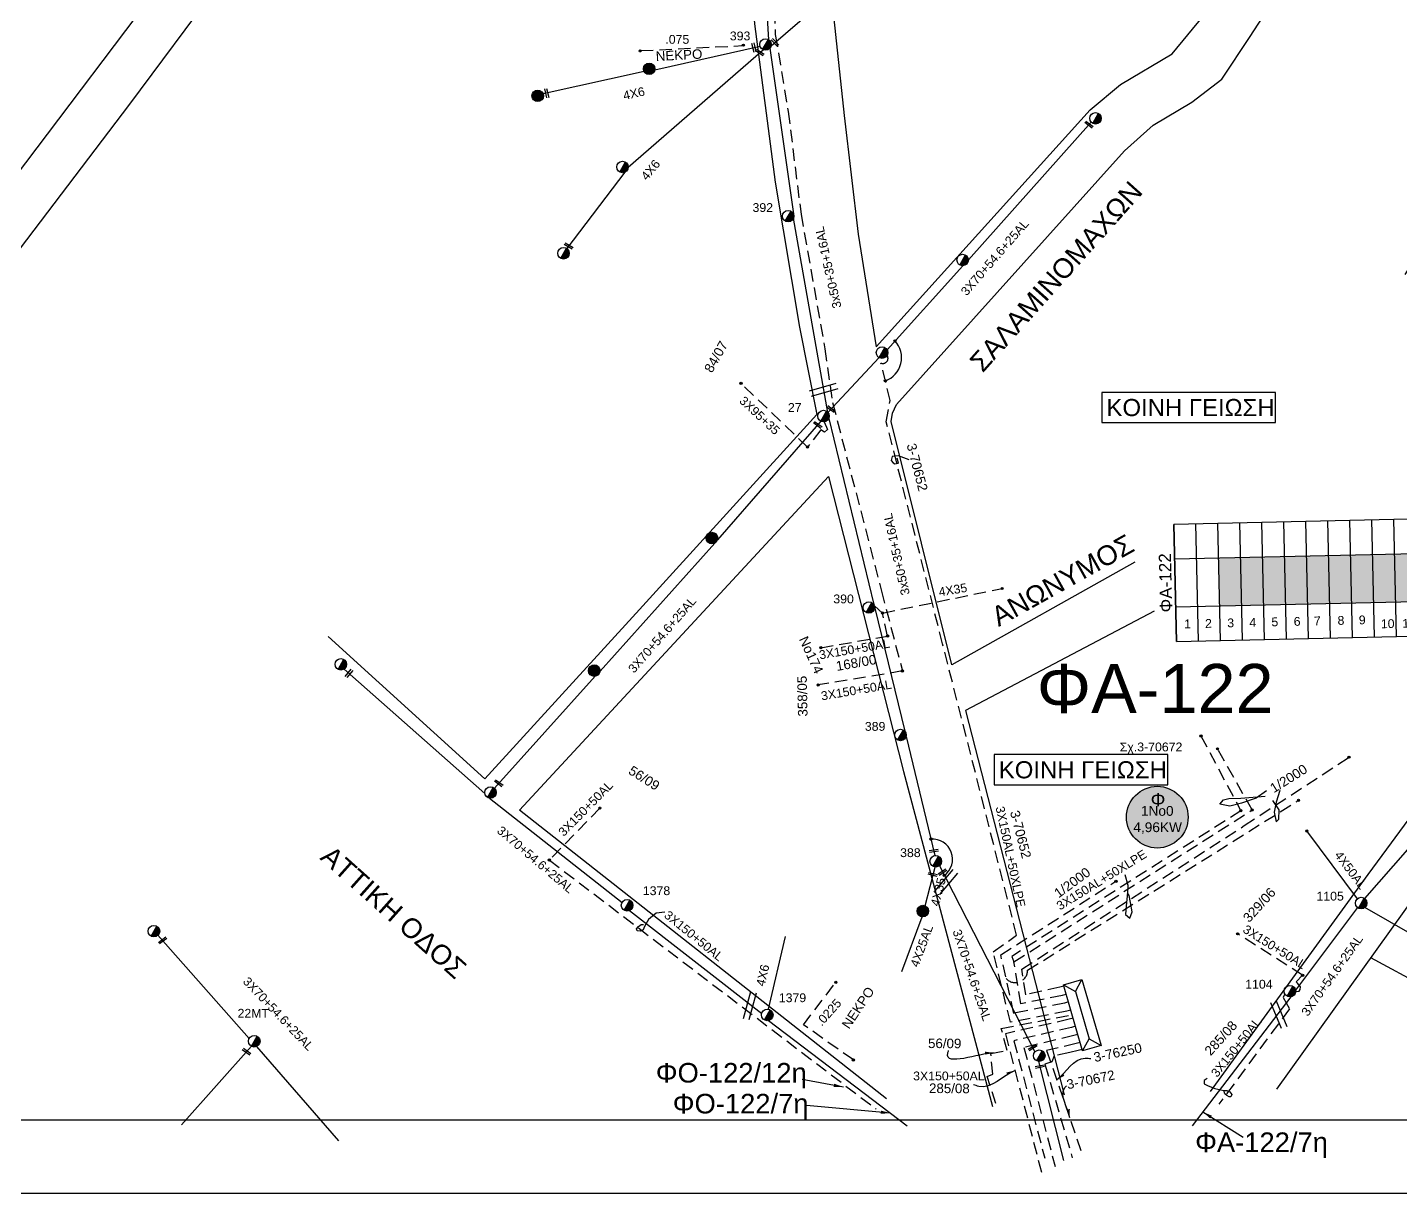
# Model space of a CAD drawing. Header units: millimetres. Extents: x 1113 to 5794, y 757 to 3537.
# Drawn here: x 2498 to 2778.7, y 757.3 to 995.5 of the extents above; entities that cross this region are included whole.
import ezdxf
from ezdxf.enums import TextEntityAlignment as Align

# ---------------------------------------------------------------- set-up
doc = ezdxf.new("R2010")
doc.units = ezdxf.units.MM
doc.linetypes.add('DASHED', pattern=[19.05, 12.7, -6.35])
for name, color, linetype in [('Άγνωστα', 7, 'Continuous'), ('Ασφαλειοκιβώτια Χ.Τ 12 αναχωρήσεων', 7, 'Continuous'), ('Γέφυρες Εναέριου Δικτύου', 7, 'Continuous'), ('Γυμνά εναέρια ΧΤ (3Φ)   4x35AL', 7, 'Continuous'), ('Γυμνά εναέρια ΧΤ (3Φ)   4x50AL', 7, 'Continuous'), ('Εναέρια παροχή ΧΤ 4x25', 7, 'SYN_LINE'), ('Επιγραφές - Σχήματα', 7, 'Continuous'), ('Καλώδια ΧΤ   3x150+50AL', 7, 'DASHED'), ('Καλώδια ΧΤ   3x150AL+50XLPE', 7, 'DASHED'), ('Μηχανική τομή', 7, 'Continuous'), ('Στύλος Ξύλινος', 7, 'Continuous'), ('Στύλος Ξύλινος @ 1', 7, 'Continuous'), ('Στύλος ΦΜ', 7, 'Continuous'), ('Στύλος ΦΜ @ 1', 7, 'Continuous'), ('Συνδέσεις', 7, 'Continuous'), ('Συνεστραμμένα ΧΤ   3x70+54.6+25 AL', 7, 'SYN_LINE'), ('Τομή', 7, 'Continuous'), ('Υποσταθμός πόλεως', 7, 'Continuous'), ('Υπόβαθρο ΔΕΗ', 7, 'Continuous'), ('Υπόγεια καλώδια Παροχών ΧΤ   .0225', 7, 'DASHED'), ('Υπόγεια καλώδια Παροχών ΧΤ   .075', 7, 'DASHED'), ('Υπόγεια καλώδια Παροχών ΧΤ   4x6', 7, 'DASHED'), ('Χώρος', 7, 'Continuous')]:
    doc.layers.add(name, color=color, linetype=linetype)
doc.styles.get("Standard").update_dxf_attribs({"font": 'arial.ttf'})
doc.linetypes.add('SYN_LINE', pattern='A,0.5,-0.0001,["/\\/\\/\\/",Standard,S=0.1,R=0,X=0,Y=-0.05],-0.25', length=0.7501)
doc.dimstyles.new('ISO-25', dxfattribs={"dimtxt": 2.5, "dimasz": 1.8, "dimexe": 1.25, "dimexo": 0.625, "dimtad": 1, "dimtxsty": 'Standard', "dimcen": 1.8, "dimadec": 0, "dimazin": 0, "dimtfac": 1, "dimtmove": 0, "dimatfit": 3, "dimfxl": 1.25, "dimarcsym": 0})

# ---------------------------------------------------------------- blocks, each defined once
blk = doc.blocks.new('ΥΠΑΡΧΩΝ ΞΥΛΙΝΟΣ ΣΤΥΛΟΣ')
at = {"layer": 'Στύλος Ξύλινος'}
h = blk.add_hatch(color=7, dxfattribs=at)
h.paths.add_polyline_path([(-2.62, 0, 0.270008), (-1.29, -2.28), (1.3, 2.27, 0.576266)])
h.paths.add_polyline_path([(-1.29, -2.28, 0.574793), (2.62, 0, 0.268822), (1.3, 2.27)])
at = {"layer": 'Στύλος Ξύλινος', "color": 7}
blk.add_line((-1.29, -2.28), (1.3, 2.27), dxfattribs=at)
blk.add_circle((0, 0), 2.62, dxfattribs=at)
at = {"layer": 'Στύλος Ξύλινος', "flags": 4}
for tag, p in [('ΑΡΙΘΜΟΣ', (-4.91, 8.6)), ('ΤΥΠΟΣ', (-4.85, 3.39))]:
    blk.add_attdef(tag, p, '', height=4, dxfattribs=at)
blk = doc.blocks.new('ΥΠΑΡΧΩΝ ΤΣΙΜΕΝΤΕΝΙΟΣ ΣΤΥΛΟΣ')
at = {"layer": 'Στύλος ΦΜ'}
blk.add_hatch(color=7, dxfattribs=at).paths.add_polyline_path([(-1.29, -2.28, 0.574793), (2.62, 0, 0.268822), (1.3, 2.27)])
at = {"layer": 'Στύλος ΦΜ', "color": 7}
blk.add_line((-1.29, -2.28), (1.3, 2.27), dxfattribs=at)
blk.add_circle((0, 0), 2.62, dxfattribs=at)
at = {"layer": 'Στύλος ΦΜ', "flags": 4}
for tag, p in [('ΤΥΠΟΣ', (-4.91, 3.03)), ('ΑΡΙΘΜΟΣ', (-4.68, 8.05))]:
    blk.add_attdef(tag, p, '', height=4, dxfattribs=at)
blk = doc.blocks.new('ΥΠΟΣΤΑΘΜΟΣ ΠΟΛΕΩΣ 9 ΑΝΑΧΩΡΗΣΕΩΝ')
at = {"layer": 'Υποσταθμός πόλεως', "ltscale": 40}
for p, q in [((-9.63, -2.82), (-9.63, -4)), ((-7.12, -2.82), (-7.12, -4)), ((-4.84, -2.82), (-4.84, -4)), ((-2.36, -2.82), (-2.36, -4)), ((0.09, -2.82), (0.09, -4)), ((2.55, -2.82), (2.55, -4)), ((5.02, -2.82), (5.02, -4)), ((7.48, -2.82), (7.48, -4)), ((9.61, -2.82), (9.61, -4))]:
    blk.add_line(p, q, dxfattribs=at)
blk.add_lwpolyline([(-10.02, 2.82), (10.02, 2.82), (10.02, -2.82), (-10.02, -2.82)], close=True, dxfattribs=at)
for points in [[(-7.21, 0), (-10.02, 2.82)], [(-10.02, -2.82), (-7.21, 0)], [(-7.21, 0), (7.21, 0)], [(7.21, 0), (10.02, 2.82)], [(10.02, -2.82), (7.21, 0)]]:
    blk.add_lwpolyline(points, dxfattribs=at)
at = {"layer": 'Υποσταθμός πόλεως', "linetype": 'SYN_LINE', "ltscale": 40, "flags": 1}
for tag, p in [('ΜΕΤΑΣΧΗΜΑΤΙΣΜΟΣ', (10.79, 1.71)), ('ΙΣΧΥΣ', (10.77, -1.08)), ('ΑΡΙΘΜΟΣ', (10.89, -3.8))]:
    blk.add_attdef(tag, p, '', height=1.8, dxfattribs=at)
blk = doc.blocks.new('ΑΣΦΑΛΕΙΟΚΙΒΩΤΙΟ ΥΠΟΣΤΑΘΜΟΥ 12 ΑΝΑΧΩΡΗΣΕΩΝ')
at = {"layer": 'Ασφαλειοκιβώτια Χ.Τ 12 αναχωρήσεων', "ltscale": 40}
for p, q in [((-23.91, 54), (23.91, 54)), ((-9.83, 54), (-9.83, -54)), ((9.83, 54), (9.83, -54)), ((-23.91, 45), (23.91, 45)), ((-23.91, 36), (23.91, 36)), ((-23.91, 27), (23.91, 27)), ((-23.91, 18), (23.91, 18)), ((-23.91, 9), (23.91, 9)), ((-23.91, 0), (23.91, 0)), ((-23.91, -9), (23.91, -9)), ((-23.91, -18), (23.91, -18)), ((-23.91, -27), (23.91, -27)), ((-23.91, -36), (23.91, -36)), ((-23.91, -45), (23.91, -45))]:
    blk.add_line(p, q, dxfattribs=at)
at = {"layer": 'Ασφαλειοκιβώτια Χ.Τ 12 αναχωρήσεων'}
blk.add_lwpolyline([(-23.91, -54), (23.91, -54), (23.91, 54), (-23.91, 54)], close=True, dxfattribs=at)
for s, p in [('1', (-18.66, 50.66)), ('2', (-18.66, 42.09)), ('3', (-18.66, 33.02)), ('4', (-18.66, 23.99)), ('5', (-18.66, 14.98)), ('6', (-18.66, 5.85)), ('7', (-18.66, -2.39)), ('8', (-18.66, -12.08)), ('9', (-18.66, -20.77)), ('10', (-20.45, -29.74)), ('11', (-20.45, -38.54)), ('12', (-20.45, -47.91))]:
    blk.add_text(s, height=3.6, rotation=270, dxfattribs=at).set_placement(p)
at = {"layer": 'Ασφαλειοκιβώτια Χ.Τ 12 αναχωρήσεων', "ltscale": 40}
for tag, height, p in [('ΟΝΟΜΑ', 5, (0.11, 57.89)), ('ΚΕΙΜΕΝΟ 1', 2, (17.33, 49.23)), ('ΚΕΙΜΕΝΟ 2', 2, (17.33, 40.53)), ('ΚΕΙΜΕΝΟ 3', 2, (17.33, 31.39)), ('ΚΕΙΜΕΝΟ 4', 2, (17.33, 22.41)), ('ΚΕΙΜΕΝΟ 5', 2, (17.33, 13.57)), ('ΚΕΙΜΕΝΟ 6', 2, (17.33, 4.65)), ('ΚΕΙΜΕΝΟ 7', 2, (17.33, -4.42)), ('ΚΕΙΜΕΝΟ 8', 2, (17.33, -13.15)), ('ΚΕΙΜΕΝΟ 9', 2, (17.33, -22.28)), ('ΚΕΙΜΕΝΟ 10', 2, (17.33, -31.5)), ('ΚΕΙΜΕΝΟ 11', 2, (17.33, -40.57)), ('ΚΕΙΜΕΝΟ 12', 2, (17.33, -49.5)), ('ΣΧ', 2, (0.17, -56.08))]:
    blk.add_attdef(tag, text='', height=height, dxfattribs=at).set_placement(p, align=Align.MIDDLE_CENTER)
blk = doc.blocks.new('ΜΗΧΑΝΙΚΗ ΤΟΜΗ')
at = {"layer": 'Μηχανική τομή', "ltscale": 40}
for p, q in [((-1.89, 0.78), (1.89, 0.78)), ((1.89, 0), (-1.89, 0))]:
    blk.add_line(p, q, dxfattribs=at)
blk = doc.blocks.new('ΤΟΜΗ')
at = {"layer": 'Τομή', "ltscale": 40}
for p, q in [((-5.68, 0), (5.68, 0)), ((5.68, -2.33), (-5.68, -2.33))]:
    blk.add_line(p, q, dxfattribs=at)
blk = doc.blocks.new('_ΣΥΝΔΕΣΗ')
at = {"layer": 'Συνδέσεις', "linetype": 'SYN_LINE', "ltscale": 40}
blk.add_hatch(color=256, dxfattribs=at).paths.add_polyline_path([(0.5, -0.01, 1), (-0.5, -0.01, 1)])
at = {"layer": 'Συνδέσεις'}
blk.add_circle((0, -0.01), 0.5, dxfattribs=at)
blk = doc.blocks.new('ΧΩΡΟΣ')
at = {"layer": 'Χώρος', "ltscale": 40, "true_color": 0xff4747}
blk.add_hatch(color=13, dxfattribs=at).paths.add_polyline_path([(12.17, -0.19, 1), (-13.03, -0.19, 1)])
at = {"layer": 'Χώρος', "ltscale": 40}
blk.add_circle((-0.43, -0.19), 12.6, dxfattribs=at)
at = {"layer": 'Χώρος', "ltscale": 30, "insert": (-3.14, 9.64), "char_height": 5.4, "width": 408.8913, "attachment_point": 1}
blk.add_mtext('Φ', dxfattribs=at)
at = {"layer": 'Χώρος', "ltscale": 40}
blk.add_attdef('ΑΡΙΘΜΟΣ_001', (-5.24, -3.99), '', height=5.4, dxfattribs=at)

msp = doc.modelspace()

# ---------------------------------------------------------------- hatches: boundary and pattern name
at = {"layer": 'Ασφαλειοκιβώτια Χ.Τ 12 αναχωρήσεων', "lineweight": -3}
for color, points in [(1, [(2745.98, 887.25), (2741.48, 887.14), (2741.71, 877.32), (2746.21, 877.42)]), (30, [(2750.48, 887.35), (2745.98, 887.25), (2746.21, 877.42), (2750.71, 877.52)]), (62, [(2754.98, 887.45), (2750.48, 887.35), (2750.71, 877.52), (2755.2, 877.63)]), (6, [(2759.48, 887.55), (2754.98, 887.45), (2755.2, 877.63), (2759.7, 877.73)]), (27, [(2763.98, 887.66), (2759.48, 887.55), (2759.7, 877.73), (2764.2, 877.83)]), (173, [(2768.48, 887.76), (2763.98, 887.66), (2764.2, 877.83), (2768.7, 877.93)]), (2, [(2772.98, 887.86), (2768.48, 887.76), (2768.7, 877.93), (2773.2, 878.04)]), (5, [(2777.48, 887.96), (2772.98, 887.86), (2773.2, 878.04), (2777.7, 878.14)]), (85, [(2781.97, 888.06), (2777.48, 887.96), (2777.7, 878.14), (2782.2, 878.24)])]:
    msp.add_hatch(color=color, dxfattribs=at).paths.add_polyline_path(points)

# ---------------------------------------------------------------- linework, layer by layer
at = {"layer": 'Άγνωστα', "color": 5, "linetype": 'Continuous', "lineweight": -3, "ltscale": 20}
for points in [[(2647.46, 1026.89), (2649.53, 992.99)], [(2649.81, 991.27), (2654.59, 957.44)], [(2661.65, 916.86), (2654.63, 956.54)]]:
    msp.add_lwpolyline(points, dxfattribs=at)
at = {"layer": 'Άγνωστα', "color": 5, "linetype": 'SYN_LINE', "lineweight": -3, "ltscale": 20}
for points in [[(2650.03, 991.73), (2673.04, 1011.54)], [(2648.45, 990.91), (2620.84, 966.87)], [(2647.77, 991.63), (2626.25, 986.77)], [(2624.06, 986.5), (2603.44, 981.91)], [(2620.14, 965.91), (2608.29, 950.33)]]:
    msp.add_lwpolyline(points, dxfattribs=at)
at = {"layer": 'Άγνωστα', "color": 85, "linetype": 'DASHED', "lineweight": -3, "ltscale": 0.2}
msp.add_lwpolyline([(2660.89, 914.93), (2661.55, 913.36), (2660.93, 912.84), (2660.18, 913.29), (2657.47, 909.78), (2643.9, 922.78)], dxfattribs=at)
at = {"layer": 'Άγνωστα', "color": 85, "linetype": 'Continuous', "lineweight": -3, "ltscale": 20}
for points in [[(2661.82, 915.6), (2671.02, 877.64)], [(2671.21, 876.87), (2677.35, 851.75)], [(2677.61, 850.63), (2683.53, 826.31)]]:
    msp.add_lwpolyline(points, dxfattribs=at)
at = {"layer": 'Άγνωστα', "color": 5, "linetype": 'DASHED', "lineweight": -3, "ltscale": 0.2}
msp.add_lwpolyline([(2672.81, 875.86), (2697.27, 880.88)], dxfattribs=at)
at = {"layer": 'Άγνωστα', "linetype": 'SYN_LINE', "lineweight": -3, "ltscale": 20}
msp.add_lwpolyline([(2649.51, 794.91), (2652.96, 809.76)], dxfattribs=at)
at = {"layer": 'Γέφυρες Εναέριου Δικτύου', "lineweight": -3}
for centre, radius, start, end in [((2671.7, 928.03), 5.01, 289.5908, 43.19), ((2683, 825.58), 4.12, 306.3508, 94.0392)]:
    msp.add_arc(centre, radius, start, end, dxfattribs=at)
at = {"layer": 'Γυμνά εναέρια ΧΤ (3Φ)   4x35AL', "color": 85, "lineweight": -3}
msp.add_lwpolyline([(2681.51, 816.06), (2683.59, 823.97)], dxfattribs=at)
at = {"layer": 'Γυμνά εναέρια ΧΤ (3Φ)   4x50AL', "color": 62, "linetype": 'SYN_LINE', "lineweight": -3, "ltscale": 20}
msp.add_lwpolyline([(2769.89, 817.51), (2759.54, 831.34)], dxfattribs=at)
at = {"layer": 'Εναέρια παροχή ΧΤ 4x25', "color": 85, "lineweight": -3, "ltscale": 10}
msp.add_lwpolyline([(2676.78, 802.64), (2680.94, 813.8)], dxfattribs=at)
at = {"layer": 'Επιγραφές - Σχήματα', "lineweight": -3}
for points in [[(1112.77, 1783.73), (3154.51, 1783.73), (3154.51, 757.28), (1112.77, 757.28)], [(1127.77, 1768.73), (3139.51, 1768.73), (3139.51, 772.28), (1127.77, 772.28)]]:
    msp.add_lwpolyline(points, close=True, dxfattribs=at)
at = {"layer": 'Επιγραφές - Σχήματα', "color": 190, "lineweight": -3}
for points in [[(2717.64, 914.77), (2753.15, 914.77), (2753.15, 920.95), (2717.64, 920.95)], [(2695.62, 840.77), (2731.13, 840.77), (2731.13, 846.94), (2695.62, 846.94)]]:
    msp.add_lwpolyline(points, close=True, dxfattribs=at)
at = {"layer": 'Επιγραφές - Σχήματα', "lineweight": -3}
for points in [[(2678.28, 907.14), (2676.06, 908.01), (2674.78, 907.82), (2674.57, 907.06), (2675, 906.57), (2675.36, 906.34), (2676.06, 906.51), (2675.78, 907.52)], [(2751.31, 839.52), (2749.21, 838.03), (2746.21, 837.02), (2743.79, 836.38), (2741.76, 836.81), (2742.51, 837.74), (2743.61, 838.01), (2746.03, 838.07), (2751.01, 838.43)], [(2754, 839.63), (2753.25, 837.25), (2752.88, 835.21), (2753.3, 833.21), (2753.83, 833.79), (2753.92, 835.63), (2752.57, 837.6)], [(2722.37, 822.48), (2722.98, 820.3), (2722.87, 818.69), (2722.61, 816.08), (2722.48, 814.29), (2723.36, 813.56), (2723.82, 814.86), (2723.53, 816.7), (2723.24, 818.18), (2722.87, 818.69)], [(2628.3, 814.79), (2626.54, 814.58), (2624.98, 813.27), (2624.19, 811.86), (2623.9, 811.18), (2623.32, 810.85), (2622.66, 810.94), (2622.55, 811.33), (2622.94, 811.86), (2623.51, 812.24), (2623.94, 812.21)], [(2739.16, 780.81), (2738.59, 780.34), (2738.54, 779.68), (2739.25, 779.38), (2740.74, 778.72), (2742.61, 778.32), (2743.2, 778.32), (2743.8, 778.05), (2744.22, 777.52), (2743.98, 777.02), (2743.64, 777), (2743.22, 777.29), (2742.81, 777.66), (2742.61, 778.32)]]:
    msp.add_lwpolyline(points, dxfattribs=at)
at = {"layer": 'Καλώδια ΧΤ   3x150+50AL', "color": 6, "lineweight": -3, "ltscale": 0.2, "elevation": 0.3}
msp.add_lwpolyline([(2650.05, 1067.39), (2649.95, 1066.38), (2642.88, 1063.76), (2642.7, 1056.1), (2650.04, 1058.19), (2648.95, 1029.29), (2650.9, 994.04), (2653.52, 978.35), (2656.15, 957.36), (2661.03, 929.81), (2662.61, 918.86), (2672.59, 880.36), (2676.88, 864.03), (2659.66, 861.19)], dxfattribs=at)
at = {"layer": 'Καλώδια ΧΤ   3x150+50AL', "color": 85, "lineweight": -3, "ltscale": 0.2}
msp.add_lwpolyline([(2660.2, 868.78), (2673.84, 871.17), (2672.81, 875.86), (2671.15, 877.36)], dxfattribs=at)
at = {"layer": 'Καλώδια ΧΤ   3x150+50AL', "color": 4, "lineweight": -3, "ltscale": 0.2}
msp.add_lwpolyline([(2615.03, 836.02), (2604.72, 825.4), (2671.54, 774.52)], dxfattribs=at)
at = {"layer": 'Καλώδια ΧΤ   3x150+50AL', "color": 62, "lineweight": -3, "ltscale": 0.2}
for points in [[(2757.26, 798.55), (2757.97, 798.62), (2758.18, 798.99), (2758.27, 799.51), (2757.65, 800.24), (2757.39, 800.54), (2758.68, 801.86), (2745.39, 810.34)], [(2755.06, 798.05), (2754.67, 797.35), (2755.99, 795), (2741.57, 775.51)], [(2712.83, 786.48), (2711.08, 786.06), (2707.89, 785.39), (2707.42, 784.17), (2706, 783.69), (2711.6, 764.6)]]:
    msp.add_lwpolyline(points, dxfattribs=at)
at = {"layer": 'Καλώδια ΧΤ   3x150+50AL', "color": 6, "lineweight": -3, "ltscale": 0.2}
msp.add_lwpolyline([(2710.97, 792.88), (2697.95, 789.92), (2705.39, 761.24)], dxfattribs=at)
at = {"layer": 'Καλώδια ΧΤ   3x150+50AL', "color": 173, "lineweight": -3, "ltscale": 0.2}
msp.add_lwpolyline([(2711.45, 791.23), (2699.66, 788.5), (2705.96, 764.5)], dxfattribs=at)
at = {"layer": 'Καλώδια ΧΤ   3x150+50AL', "color": 2, "lineweight": -3, "ltscale": 0.2}
msp.add_lwpolyline([(2711.93, 789.57), (2701.71, 787.12), (2708.09, 762.78)], dxfattribs=at)
at = {"layer": 'Καλώδια ΧΤ   3x150+50AL', "color": 27, "lineweight": -3, "ltscale": 0.2}
msp.add_lwpolyline([(2712.41, 787.91), (2706.36, 786.48), (2713.54, 765.48)], dxfattribs=at)
at = {"layer": 'Καλώδια ΧΤ   3x150AL+50XLPE', "color": 85, "lineweight": -3, "ltscale": 0.2}
msp.add_lwpolyline([(2710.5, 794.52), (2698.94, 792.26), (2695.44, 806.65), (2700.23, 810.05), (2685.1, 869.58), (2673.58, 914.95), (2674.37, 919.29), (2672.49, 926.92, 0.735937), (2673.75, 928.5, -1.149331)], format="xyb", dxfattribs=at)
at = {"layer": 'Καλώδια ΧΤ   3x150AL+50XLPE', "color": 30, "lineweight": -3, "ltscale": 0.2}
for points in [[(2737.89, 850.77), (2746.06, 835.48), (2699.24, 805.73), (2699.68, 804.61)], [(2709.57, 797.73), (2701.06, 796.04), (2699.68, 804.61), (2748.37, 835.65), (2741.29, 848.13)]]:
    msp.add_lwpolyline(points, dxfattribs=at)
at = {"layer": 'Καλώδια ΧΤ   3x150AL+50XLPE', "color": 5, "lineweight": -3, "ltscale": 0.2}
msp.add_lwpolyline([(2709.08, 799.41), (2702.09, 797.89), (2701.26, 803.12), (2746.75, 832.43), (2768.17, 846.42)], dxfattribs=at)
at = {"layer": 'Καλώδια ΧΤ   3x150AL+50XLPE', "color": 1, "lineweight": -3, "ltscale": 0.2}
msp.add_lwpolyline([(2698.07, 801.21, 0.691641), (2702.47, 802.89), (2757.83, 837.6)], format="xyb", dxfattribs=at)
msp.add_lwpolyline([(2710.01, 796.2), (2699.67, 794.08), (2696.98, 806.05), (2720.52, 821.06)], dxfattribs=at)
at = {"layer": 'Καλώδια ΧΤ   3x150AL+50XLPE', "color": 133, "linetype": 'DASHED', "lineweight": -3, "ltscale": 0.2}
msp.add_lwpolyline([(2696, 775.67), (2694.2, 781.22), (2695.35, 781.63), (2694.96, 785.86), (2698.3, 786.51), (2697.09, 790.98), (2711.54, 793.82)], dxfattribs=at)
at = {"layer": 'Συνεστραμμένα ΧΤ   3x70+54.6+25 AL', "color": 85, "lineweight": -3, "ltscale": 20}
for points in [[(2690.37, 948.01), (2715.47, 976.14)], [(2673.73, 929.67), (2689.24, 946.81)], [(2672.13, 928.04), (2661.65, 916.86)], [(2660.23, 915.04), (2639.08, 890.85)], [(2638.51, 890.14), (2615.07, 864.01)], [(2562.76, 864.41), (2591.5, 839.03)], [(2614.08, 862.94), (2593.47, 840.07)], [(2592.51, 838.03), (2619.57, 816.72)], [(2621.1, 815.09), (2648.11, 794.05)]]:
    msp.add_lwpolyline(points, dxfattribs=at)
at = {"layer": 'Συνεστραμμένα ΧΤ   3x70+54.6+25 AL', "color": 62, "lineweight": -3, "ltscale": 20}
for points in [[(2771.38, 817.54), (2809.03, 860.39)], [(2769.88, 815.73), (2757.25, 798.79)], [(2797.91, 800.56), (2771.42, 815.72)]]:
    msp.add_lwpolyline(points, dxfattribs=at)
at = {"layer": 'Συνεστραμμένα ΧΤ   3x70+54.6+25 AL', "color": 27, "lineweight": -3, "ltscale": 20}
for points in [[(2684.43, 824.23), (2703.95, 786.21)], [(2756.24, 797.45), (2736.12, 771.14)], [(2649.52, 792.61), (2677.88, 771.12)], [(2704.69, 784.28), (2709.81, 764.03)]]:
    msp.add_lwpolyline(points, dxfattribs=at)
at = {"layer": 'Συνεστραμμένα ΧΤ   3x70+54.6+25 AL', "color": 7, "lineweight": -3, "ltscale": 20}
for points in [[(2524.71, 810.04), (2543.34, 788.92)], [(2543.82, 787.36), (2529.5, 771.28)], [(2544.82, 787.29), (2561.63, 768.04)]]:
    msp.add_lwpolyline(points, dxfattribs=at)
at = {"layer": 'Υπόβαθρο ΔΕΗ', "lineweight": -3}
for points in [[(2671.49, 930.22), (2715.27, 978.68), (2721.46, 983.82), (2732.01, 990.09), (2738.4, 997.85), (2744.51, 1007.22), (2764.98, 1036.81), (2765.09, 1039.08), (2763.66, 1039.65), (2689.9, 1072.04), (2666.61, 1082.23), (2665.74, 1082.29), (2664.83, 1081.85), (2664.15, 1080.85), (2663.59, 1078.71), (2660.66, 1042.12), (2661.44, 1010.64), (2665, 977.51), (2667.81, 953.29), (2671.49, 930.22)], [(2374.07, 773.12), (2399.77, 811.75), (2430.48, 857.36), (2461.38, 901.83), (2495.13, 948.46), (2518.98, 979.82), (2537, 1004.16), (2555.29, 1021.99), (2598.69, 1038.48), (2645.38, 1055.6), (2644.97, 1018.26), (2646.64, 996.22), (2650.85, 963.92), (2655.83, 934.29), (2659.39, 916.4), (2623.15, 876.56), (2591.55, 842), (2559.5, 871.06)], [(2724.37, 886.27), (2687, 865.26), (2674.6, 914.97), (2674.83, 916.72), (2675.69, 918.44), (2722.29, 970.3), (2728.12, 975.53), (2736.01, 980.21), (2742.16, 984.96), (2747.95, 993.67), (2763.07, 1016.99), (2806.67, 987.96), (2779.55, 945.06)], [(2308.74, 771.98), (2374.76, 854.13), (2400.14, 896.19), (2445.18, 973.01), (2453.13, 986.03), (2532.31, 1014.12), (2527.11, 1006.95), (2495.34, 964.74), (2462.37, 920.49), (2440.01, 888.35), (2417.2, 854.58), (2385.64, 809.68), (2360.88, 773.18)], [(2791.35, 943.72), (2815.39, 982.74), (2850.9, 959.89), (2869.56, 947.97), (2859.81, 936.64), (2835.12, 908.68), (2808.43, 872.41), (2791.63, 849.11), (2772.04, 822.48), (2739.78, 778.13)], [(2673.63, 776.65), (2598.64, 835.61), (2661.75, 903.77), (2677.12, 843.47), (2695.28, 775.03)], [(2728.34, 876.27), (2689.8, 855.96), (2709.96, 777.43)], [(2753.43, 778.59), (2805.78, 851.65), (2853.97, 824.17), (2823.6, 789.04)], [(2817.03, 781.45), (2772.65, 805.4)]]:
    msp.add_lwpolyline(points, dxfattribs=at)
at = {"layer": 'Υπόγεια καλώδια Παροχών ΧΤ   .0225', "color": 7, "lineweight": -3, "ltscale": 0.2}
msp.add_lwpolyline([(2666.86, 784.57), (2656.65, 791.75), (2663.27, 800.42)], dxfattribs=at)
at = {"layer": 'Υπόγεια καλώδια Παροχών ΧΤ   .075', "color": 7, "lineweight": -3, "ltscale": 0.2}
msp.add_lwpolyline([(2623.4, 990.76), (2644.28, 991.79)], dxfattribs=at)

# ---------------------------------------------------------------- block references
at = {"layer": 'Ασφαλειοκιβώτια Χ.Τ 12 αναχωρήσεων', "lineweight": -3, "xscale": 0.4999999999999986, "yscale": 0.4999999999999986, "zscale": 0.4999999999999986, "rotation": 91.30219611760586}
msp.add_blockref('ΑΣΦΑΛΕΙΟΚΙΒΩΤΙΟ ΥΠΟΣΤΑΘΜΟΥ 12 ΑΝΑΧΩΡΗΣΕΩΝ', (2759.59, 882.64), dxfattribs=at).add_auto_attribs({'ΟΝΟΜΑ': 'ΦΑ-122', 'ΣΧ': 'ΣΧ-3-70672'})
at = {"layer": 'Μηχανική τομή', "lineweight": -3}
for p, xscale, yscale, zscale, rotation in [((2646.34, 991.31), 0.5000000000003119, 0.5000000000003119, 0.5000000000003119, 283.617766061665), ((2647.64, 990.21), 0.5000000000002234, 0.5000000000002234, 0.5000000000002234, 327.4574110595004), ((2650.69, 992.3), 0.5000000000001776, 0.5000000000001776, 0.5000000000001776, 312.3538157848179), ((2603.98, 982.03), 0.5000000000003119, 0.5000000000003119, 0.5000000000003119, 283.617766061665), ((2714.9, 975.5), 0.5000000000002026, 0.5000000000002026, 0.5000000000002026, 324.1631228519248), ((2608.55, 950.67), 0.5000000000003502, 0.5000000000003502, 0.5000000000003502, 329.0099809162412), ((2662.14, 917.37), 0.5000000000002026, 0.5000000000002026, 0.5000000000002026, 324.1631228519248), ((2659.45, 914.15), 0.5000000000002026, 0.5000000000002026, 0.5000000000002026, 324.1631228519248), ((2563.91, 863.4), 0.5000000000002486, 0.5000000000002486, 0.5000000000002486, 49.894242508334), ((2594.26, 840.94), 0.5000000000002026, 0.5000000000002026, 0.5000000000002026, 324.1631228519248), ((2683.34, 827.08), 0.5000000000002257, 0.5000000000002257, 0.5000000000002257, 8.450673161871551), ((2683.04, 822.28), 0.5000000000002488, 0.5000000000002488, 0.5000000000002488, 346.3453527181504), ((2685.18, 822.77), 0.5000000000002053, 0.5000000000002053, 0.5000000000002053, 32.05299936385384), ((2525.78, 808.83), 0.5000000000002294, 0.5000000000002294, 0.5000000000002294, 35.85652704832673), ((2542.7, 786.11), 0.5000000000002026, 0.5000000000002026, 0.5000000000002026, 324.1631228519248), ((2703.59, 786.92), 0.5000000000002053, 0.5000000000002053, 0.5000000000002053, 32.05299936385384), ((2705, 783.02), 0.5000000000002116, 0.5000000000002116, 0.5000000000002116, 11.76237564603558)]:
    msp.add_blockref('ΜΗΧΑΝΙΚΗ ΤΟΜΗ', p, dxfattribs=dict(at, xscale=xscale, yscale=yscale, zscale=zscale, rotation=rotation))
at = {"layer": 'Στύλος Ξύλινος @ 1', "lineweight": -3, "ltscale": 40, "xscale": 0.4499999999998181, "yscale": 0.4499999999998181, "zscale": 0.4499999999998181}
for p in [(2625.1, 987.04), (2602.33, 981.52), (2637.95, 891.18), (2613.89, 864.1), (2681.04, 814.98)]:
    msp.add_blockref('ΥΠΑΡΧΩΝ ΞΥΛΙΝΟΣ ΣΤΥΛΟΣ', p, dxfattribs=at)
at = {"layer": 'Στύλος ΦΜ @ 1', "lineweight": -3, "ltscale": 40}
ref = msp.add_blockref('ΥΠΑΡΧΩΝ ΤΣΙΜΕΝΤΕΝΙΟΣ ΣΤΥΛΟΣ', (2648.89, 992), dxfattribs=dict(at, xscale=0.4499999999998181, yscale=0.4499999999998181, zscale=0.4499999999998181))
ref.add_attrib('ΤΥΠΟΣ', '393', (2641.6, 992.86), dxfattribs={"layer": 'Στύλος ΦΜ', "height": 1.8, "flags": 4})
at = {"layer": 'Στύλος ΦΜ @ 1', "lineweight": -3, "ltscale": 40, "xscale": 0.4499999999998181, "yscale": 0.4499999999998181, "zscale": 0.4499999999998181}
for p in [(2716.35, 976.93), (2619.67, 966.99), (2607.61, 949.36), (2689.19, 947.99), (2672.71, 929.07), (2562.1, 865.39), (2592.67, 839.2), (2523.88, 810.88), (2704.85, 785.44)]:
    msp.add_blockref('ΥΠΑΡΧΩΝ ΤΣΙΜΕΝΤΕΝΙΟΣ ΣΤΥΛΟΣ', p, dxfattribs=at)
at = {"layer": 'Στύλος ΦΜ @ 1', "lineweight": -3, "ltscale": 40}
ref = msp.add_blockref('ΥΠΑΡΧΩΝ ΤΣΙΜΕΝΤΕΝΙΟΣ ΣΤΥΛΟΣ', (2653.52, 956.94), dxfattribs=dict(at, xscale=0.4499999999998181, yscale=0.4499999999998181, zscale=0.4499999999998181))
ref.add_attrib('ΤΥΠΟΣ', '392', (2646.24, 957.8), dxfattribs={"layer": 'Στύλος ΦΜ', "height": 1.8, "flags": 4})
ref = msp.add_blockref('ΥΠΑΡΧΩΝ ΤΣΙΜΕΝΤΕΝΙΟΣ ΣΤΥΛΟΣ', (2660.75, 916.1), dxfattribs=dict(at, xscale=0.4499999999998181, yscale=0.4499999999998181, zscale=0.4499999999998181))
ref.add_attrib('ΤΥΠΟΣ', '27', (2653.47, 916.96), dxfattribs={"layer": 'Στύλος ΦΜ', "height": 1.8, "flags": 4})
ref = msp.add_blockref('ΥΠΑΡΧΩΝ ΤΣΙΜΕΝΤΕΝΙΟΣ ΣΤΥΛΟΣ', (2670.03, 876.99), dxfattribs=dict(at, xscale=0.4499999999998181, yscale=0.4499999999998181, zscale=0.4499999999998181))
ref.add_attrib('ΤΥΠΟΣ', '390', (2662.75, 877.85), dxfattribs={"layer": 'Στύλος ΦΜ', "height": 1.8, "flags": 4})
ref = msp.add_blockref('ΥΠΑΡΧΩΝ ΤΣΙΜΕΝΤΕΝΙΟΣ ΣΤΥΛΟΣ', (2676.48, 850.95), dxfattribs=dict(at, xscale=0.4499999999998181, yscale=0.4499999999998181, zscale=0.4499999999998181))
ref.add_attrib('ΤΥΠΟΣ', '389', (2669.2, 851.81), dxfattribs={"layer": 'Στύλος ΦΜ', "height": 1.8, "flags": 4})
ref = msp.add_blockref('ΥΠΑΡΧΩΝ ΤΣΙΜΕΝΤΕΝΙΟΣ ΣΤΥΛΟΣ', (2683.69, 825.15), dxfattribs=dict(at, xscale=0.4499999999998181, yscale=0.4499999999998181, zscale=0.4499999999998181))
ref.add_attrib('ΤΥΠΟΣ', '388', (2676.41, 826.01), dxfattribs={"layer": 'Στύλος ΦΜ', "height": 1.8, "flags": 4})
ref = msp.add_blockref('ΥΠΑΡΧΩΝ ΤΣΙΜΕΝΤΕΝΙΟΣ ΣΤΥΛΟΣ', (2620.6, 816.16), dxfattribs=dict(at, xscale=0.4499999999998181, yscale=0.4499999999998181, zscale=0.4499999999998181))
ref.add_attrib('ΤΥΠΟΣ', '1378', (2623.82, 818.24), dxfattribs={"layer": 'Στύλος ΦΜ', "height": 1.8, "flags": 4})
ref = msp.add_blockref('ΥΠΑΡΧΩΝ ΤΣΙΜΕΝΤΕΝΙΟΣ ΣΤΥΛΟΣ', (2770.65, 816.61), dxfattribs=dict(at, xscale=0.4499999999998181, yscale=0.4499999999998181, zscale=0.4499999999998181))
ref.add_attrib('ΤΥΠΟΣ', '1105', (2761.51, 817.13), dxfattribs={"layer": 'Στύλος ΦΜ', "height": 1.8, "flags": 4})
ref = msp.add_blockref('ΥΠΑΡΧΩΝ ΤΣΙΜΕΝΤΕΝΙΟΣ ΣΤΥΛΟΣ', (2756.09, 798.62), dxfattribs=dict(at, xscale=0.4499999999998181, yscale=0.4499999999998181, zscale=0.4499999999998181))
ref.add_attrib('ΤΥΠΟΣ', '1104', (2746.95, 799.14), dxfattribs={"layer": 'Στύλος ΦΜ', "height": 1.8, "flags": 4})
ref = msp.add_blockref('ΥΠΑΡΧΩΝ ΤΣΙΜΕΝΤΕΝΙΟΣ ΣΤΥΛΟΣ', (2649.25, 793.76), dxfattribs=dict(at, xscale=0.4499999999998181, yscale=0.4499999999998181, zscale=0.4499999999998181))
ref.add_attrib('ΤΥΠΟΣ', '1379', (2651.61, 796.37), dxfattribs={"layer": 'Στύλος ΦΜ', "height": 1.8, "flags": 4})
ref = msp.add_blockref('ΥΠΑΡΧΩΝ ΤΣΙΜΕΝΤΕΝΙΟΣ ΣΤΥΛΟΣ', (2544.39, 788.39), dxfattribs=dict(at, xscale=0.4499999999998181, yscale=0.4499999999998181, zscale=0.4499999999998181))
ref.add_attrib('ΤΥΠΟΣ', '22MT', (2540.98, 793.2), dxfattribs={"layer": 'Στύλος ΦΜ', "height": 1.8, "flags": 4})
at = {"layer": 'Συνδέσεις', "lineweight": -3, "xscale": 0.4499999999998181, "yscale": 0.4499999999998181, "zscale": 0.4499999999998181}
for p in [(2623.28, 990.71), (2644.38, 991.87), (2675.35, 931.47), (2673.38, 923.32), (2643.9, 922.78), (2657.47, 909.78), (2697.27, 880.88), (2672.81, 875.86), (2673.84, 871.17), (2660.2, 868.78), (2676.88, 864.03, 0.3), (2659.66, 861.19, 0.3), (2737.89, 850.77), (2741.29, 848.13), (2768.17, 846.42), (2757.83, 837.6), (2615.03, 836.02), (2746.06, 835.48), (2748.37, 835.65), (2759.54, 831.34), (2682.71, 829.7), (2604.72, 825.4), (2685.44, 822.27), (2720.52, 821.06), (2745.39, 810.34), (2663.27, 800.42), (2758.68, 801.86), (2666.86, 784.57)]:
    msp.add_blockref('_ΣΥΝΔΕΣΗ', p, dxfattribs=at)
at = {"layer": 'Τομή', "lineweight": -3}
for p, xscale, yscale, zscale, rotation in [((2660.94, 920.9), 0.4999999999998755, 0.4999999999998755, 0.4999999999998755, 195.9342763450717), ((2686.32, 820.54), 0.4999999999998797, 0.4999999999998797, 0.4999999999998797, 229.5410362734712), ((2646.26, 795.49), 0.4999999999999657, 0.4999999999999657, 0.4999999999999657, 254.6289946600539), ((2753.28, 793.59), 0.4999999999999052, 0.4999999999999052, 0.4999999999999052, 112.4944610098326)]:
    msp.add_blockref('ΤΟΜΗ', p, dxfattribs=dict(at, xscale=xscale, yscale=yscale, zscale=zscale, rotation=rotation))
at = {"layer": 'Υποσταθμός πόλεως', "lineweight": -3, "xscale": 0.6999999999999981, "yscale": 0.6999999999999981, "zscale": 0.5, "rotation": 286.1530828734129}
msp.add_blockref('ΥΠΟΣΤΑΘΜΟΣ ΠΟΛΕΩΣ 9 ΑΝΑΧΩΡΗΣΕΩΝ', (2713.64, 793.72), dxfattribs=at)
at = {"layer": 'Χώρος', "lineweight": -3}
ref = msp.add_blockref('ΧΩΡΟΣ', (2729.19, 834.26), dxfattribs=dict(at, xscale=0.5, yscale=0.5, zscale=0.5))
ref.add_attrib('ΑΡΙΘΜΟΣ_001', '1Νο0', (2725.63, 834.45), dxfattribs={"ltscale": 40, "height": 2})
ref.add_attrib('ΑΡΙΘΜΟΣ_002', '4,96ΚW', (2724.08, 831.11), dxfattribs={"ltscale": 40, "height": 2})

# ---------------------------------------------------------------- texts
at = {"layer": 'Γυμνά εναέρια ΧΤ (3Φ)   4x35AL', "color": 7, "lineweight": -3, "insert": (2682.59, 816.29), "char_height": 1.8, "width": 168.3718, "attachment_point": 1, "rotation": 75.7435}
msp.add_mtext('4X35', dxfattribs=at)
at = {"layer": 'Γυμνά εναέρια ΧΤ (3Φ)   4x50AL', "color": 7, "lineweight": -3, "insert": (2766.54, 827.47), "char_height": 1.8, "width": 168.3718, "attachment_point": 1, "rotation": 306.8831}
msp.add_mtext('4X50AL', dxfattribs=at)
at = {"layer": 'Εναέρια παροχή ΧΤ 4x25', "color": 7, "lineweight": -3, "insert": (2678.42, 803.99), "char_height": 1.8, "width": 168.3718, "attachment_point": 1, "rotation": 69.8052}
msp.add_mtext('4X25AL', dxfattribs=at)
at = {"layer": 'Επιγραφές - Σχήματα', "color": 7, "lineweight": -3, "width": 168.3718, "attachment_point": 1}
for s, insert, char_height, rotation in [('ΣΑΛΑΜΙΝΟΜΑΧΩΝ', (2690.3, 927.47), 4, 48.2961), ('3x50+35+16AL', (2662.68, 937.95), 1.8, 102.5236), ('3X95+35', (2644.6, 920.33), 1.8, 317.1613), ('3x50+35+16AL', (2676.64, 879.35), 1.8, 102.5236), ('ΑΝΩΝΥΜΟΣ', (2694.59, 876.49), 4, 29.1989), ('4X35', (2684.15, 881.03), 1.8, 9.4579), ('ΑΤΤΙΚΗ ΟΔΟΣ', (2560.31, 828.66), 4, 318.2961), ('4X6', (2646.93, 799.89), 1.8, 76.7534)]:
    msp.add_mtext(s, dxfattribs=dict(at, insert=insert, char_height=char_height, rotation=rotation))
at = {"layer": 'Επιγραφές - Σχήματα', "color": 190, "lineweight": -3, "char_height": 3.5, "width": 35.1311, "attachment_point": 1}
for insert in [(2718.59, 919.6), (2696.58, 845.6)]:
    msp.add_mtext('KOINH ΓΕΙΩΣΗ', dxfattribs=dict(at, insert=insert))
at = {"layer": 'Επιγραφές - Σχήματα', "color": 7, "lineweight": -3, "width": 168.3718, "attachment_point": 1}
for s, insert, char_height in [('ΦΑ-122', (2704.32, 865.46), 10), ('ΦΟ-122/12η', (2626.46, 783.95), 4), ('ΦΟ-122/7η', (2629.93, 777.64), 4), ('ΦΑ-122/7η', (2736.71, 769.76), 4)]:
    msp.add_mtext(s, dxfattribs=dict(at, insert=insert, char_height=char_height))
at = {"layer": 'Καλώδια ΧΤ   3x150+50AL', "color": 7, "lineweight": -3, "char_height": 1.8, "width": 168.3718, "attachment_point": 1}
for s, insert, rotation in [('{\\H1.083x;\\C256;ΝΕΚΡΟ}', (2626.41, 990.57), 3.093), ('{\\H1.083x;\\C256;84/07}', (2636.24, 925.74), 60.4697), ('{\\H1.083x;\\C256;3-70652}', (2679.6, 910.72), 284.5348), ('{\\H1.083x;\\C256;No174}', (2657.46, 871.36), 294.4686), ('3X150+50AL', (2659.71, 868.16), 9.6439), ('{\\H1.083x;\\C256;168/00}', (2663.14, 865.94), 10.151), ('{\\H1.083x;\\C256;358/05}', (2655.54, 854.7), 91.2318), ('3X150+50AL', (2660.1, 859.78), 9.6439), ('{\\H1.083x;\\C256;1/2000}', (2751.76, 840.69), 31.9887), ('{\\H1.083x;\\C256;56/09}', (2621.74, 844.8), 327.6642), ('3X150+50AL', (2606.36, 831.37), 45.4131), ('{\\H1.083x;\\C256;3-70652}', (2700.74, 835.72), 284.5348), ('{\\H1.083x;\\C256;1/2000}', (2707.64, 819.13), 36.2002), ('{\\H1.083x;\\C256;329/06}', (2746.3, 813.81), 47.7712), ('3X150+50AL', (2629.15, 815.23), 320.9081), ('3X150+50AL', (2747.25, 812.29), 327.9785), ('{\\H1.083x;\\C256;ΝΕΚΡΟ}', (2664.35, 791.82), 56.2173), ('{\\H1.083x;\\C256;285/08}', (2738.44, 786.62), 47.7712), ('3X150+50AL', (2739.8, 782.01), 51.3267), ('{\\H1.083x;\\C256;56/09}', (2682.12, 788.95), 359.5893), ('{\\H1.083x;\\C256;3-76250}', (2715.8, 786.03), 11.8966), ('{\\H1.083x;\\C256;3-70672}', (2710.27, 780.47), 11.8966), ('{\\H1.083x;\\C256;285/08}', (2682.32, 779.77), 359.5893)]:
    msp.add_mtext(s, dxfattribs=dict(at, insert=insert, rotation=rotation))
for s, insert in [('Σχ.3-70672', (2721.3, 849.41)), ('3X150+50AL', (2679.07, 782.2))]:
    msp.add_mtext(s, dxfattribs=dict(at, insert=insert))
at = {"layer": 'Καλώδια ΧΤ   3x150AL+50XLPE', "color": 7, "lineweight": -3, "char_height": 1.8, "width": 27.8484, "attachment_point": 5}
for insert, rotation in [((2698.97, 826.08), 282.0394), ((2717.58, 821.34), 31.5659)]:
    msp.add_mtext('3X150AL+50XLPE', dxfattribs=dict(at, insert=insert, rotation=rotation))
at = {"layer": 'Συνεστραμμένα ΧΤ   3x70+54.6+25 AL', "color": 7, "lineweight": -3, "char_height": 1.8, "width": 168.3718, "attachment_point": 1}
for insert, rotation in [((2688.65, 941.72), 48.9825), ((2620.66, 864.64), 48.9825), ((2595, 832.53), 319.6946), ((2688.81, 811.46), 288.7162), ((2758.28, 794.39), 54.4953), ((2543.23, 801.71), 313.5737)]:
    msp.add_mtext('3X70+54.6+25AL', dxfattribs=dict(at, insert=insert, rotation=rotation))
at = {"layer": 'Υπόγεια καλώδια Παροχών ΧΤ   .0225', "color": 7, "lineweight": -3, "insert": (2659.04, 792.55), "char_height": 1.8, "width": 168.3718, "attachment_point": 1, "rotation": 48.2973}
msp.add_mtext('.0225', dxfattribs=at)
at = {"layer": 'Υπόγεια καλώδια Παροχών ΧΤ   .075', "color": 7, "lineweight": -3, "insert": (2628.42, 993.96), "char_height": 1.8, "width": 168.3718, "attachment_point": 1}
msp.add_mtext('.075', dxfattribs=at)
at = {"layer": 'Υπόγεια καλώδια Παροχών ΧΤ   4x6', "color": 7, "lineweight": -3, "char_height": 1.8, "width": 168.3718, "attachment_point": 1}
for insert, rotation in [((2619.61, 982.4), 12.8064), ((2623.27, 965.25), 50.3786)]:
    msp.add_mtext('4X6', dxfattribs=dict(at, insert=insert, rotation=rotation))

# ---------------------------------------------------------------- leaders
at = {"layer": 'Επιγραφές - Σχήματα', "lineweight": -3, "path_type": 1}
for points in [[(2695.59, 785.98), (2686.15, 785.94), (2686.33, 786.53)], [(2708.4, 780.51), (2714.26, 784.96), (2715.42, 784.87)], [(2699.89, 782.44), (2692.53, 779.17), (2691.43, 779.51)], [(2711.07, 772.71), (2710.14, 779.01), (2710.41, 779.3)]]:
    msp.add_leader(points, dimstyle='ISO-25', override={"dimgap": 0.625, "dimtad": 0}, dxfattribs=at)
at = {"layer": 'Επιγραφές - Σχήματα', "lineweight": -3, "ltscale": 40}
for points in [[(2664.85, 779.04), (2656.4, 780.55)], [(2674.46, 773.71), (2657.29, 775.25)], [(2738.27, 773.96), (2746.52, 768.76)]]:
    msp.add_leader(points, dimstyle='ISO-25', override={"dimasz": 2, "dimtad": 0}, dxfattribs=at)

doc.saveas('drawing.dxf')
